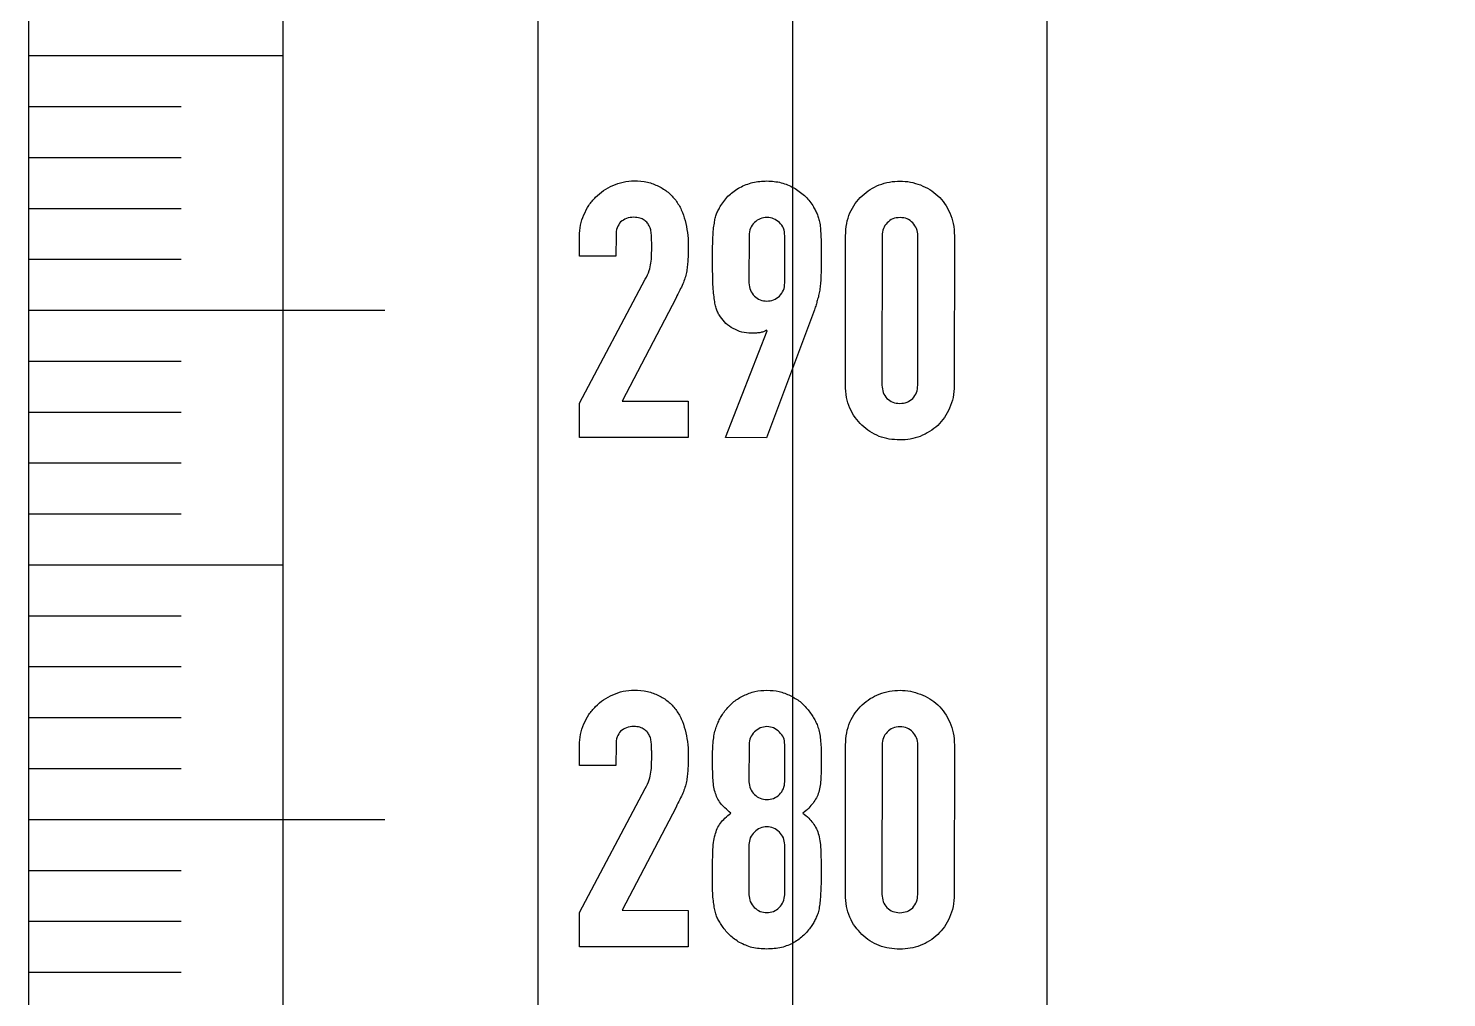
# Model space of a CAD drawing. Header units: millimetres. Extents: x 0 to 736, y 0 to 580.
# Drawn here: x 0 to 27.85, y 276.5 to 295.53 of the extents above; entities that cross this region are included whole.
import ezdxf

# ---------------------------------------------------------------- set-up
doc = ezdxf.new("R2010")
doc.units = ezdxf.units.MM
doc.layers.get('0').update_dxf_attribs({"linetype": 'CONTINUOUS'})

msp = doc.modelspace()

# ---------------------------------------------------------------- linework, layer by layer
for p, q in [((0, 295), (5, 295)), ((0, 294), (3, 294)), ((0, 293), (3, 293)), ((0, 292), (3, 292)), ((10.821, 291.059), (10.821, 291.453)), ((11.538, 291.466), (11.537, 291.059)), ((14.15, 291.464), (14.149, 290.537)), ((14.852, 290.536), (14.852, 291.463)), ((16.044, 288.527), (16.046, 291.462)), ((16.762, 291.462), (16.76, 288.527)), ((17.462, 288.526), (17.465, 291.461)), ((18.181, 291.461), (18.179, 288.525)), ((0, 291), (3, 291)), ((11.537, 291.059), (10.821, 291.059)), ((10.819, 288.173), (12.113, 290.609)), ((12.716, 290.243), (11.662, 288.215)), ((0, 290), (7, 290)), ((15.434, 290.009), (14.491, 287.496)), ((14.507, 289.596), (14.493, 289.61)), ((13.69, 287.497), (14.507, 289.596)), ((0, 289), (3, 289)), ((11.662, 288.215), (12.954, 288.214)), ((0, 288), (3, 288)), ((10.818, 287.499), (10.819, 288.173)), ((12.954, 288.214), (12.953, 287.497)), ((12.953, 287.497), (10.818, 287.499)), ((14.491, 287.496), (13.69, 287.497)), ((0, 287), (3, 287)), ((0, 286), (3, 286)), ((0, 285), (5, 285)), ((0, 284), (3, 284)), ((0, 283), (3, 283)), ((0, 282), (3, 282)), ((10.821, 281.059), (10.821, 281.453)), ((11.538, 281.466), (11.537, 281.059)), ((14.15, 281.471), (14.149, 280.741)), ((14.852, 280.74), (14.852, 281.47)), ((16.044, 278.527), (16.046, 281.462)), ((16.762, 281.462), (16.76, 278.527)), ((17.462, 278.526), (17.465, 281.461)), ((18.181, 281.461), (18.179, 278.525)), ((0, 281), (3, 281)), ((11.537, 281.059), (10.821, 281.059)), ((10.819, 278.173), (12.113, 280.609)), ((12.716, 280.243), (11.662, 278.215)), ((0, 280), (7, 280)), ((14.148, 279.505), (14.148, 278.522)), ((14.85, 278.521), (14.851, 279.504)), ((0, 279), (3, 279)), ((11.662, 278.215), (12.954, 278.214)), ((12.954, 278.214), (12.953, 277.497)), ((0, 278), (3, 278)), ((10.818, 277.499), (10.819, 278.173)), ((12.953, 277.497), (10.818, 277.499)), ((0, 277), (3, 277))]:
    msp.add_line(p, q)
for points in [[(334.863, 0), (0, 580), (0, 0)], [(326.203, 5), (5, 5), (5, 561.34)], [(317.543, 10), (10, 542.679), (10, 10)], [(308.882, 15), (15, 524.019), (15, 15)], [(300.222, 20), (20, 505.359), (20, 20)]]:
    msp.add_lwpolyline(points, close=True)
for points, knots in [([(11.138, 292.218), (11.188, 292.264), (11.288, 292.359), (11.412, 292.419), (11.475, 292.449)], [0, 0, 0, 0, 0.02029923, 0.04112014, 0.04112014, 0.04112014, 0.04112014]), ([(11.475, 292.449), (11.542, 292.476), (11.678, 292.529), (11.823, 292.537), (11.897, 292.54)], [0, 0, 0, 0, 0.02148536, 0.04337434, 0.04337434, 0.04337434, 0.04337434]), ([(11.897, 292.54), (11.985, 292.537), (12.15, 292.531), (12.303, 292.465), (12.374, 292.435)], [0, 0, 0, 0, 0.02611626, 0.0492751, 0.0492751, 0.0492751, 0.0492751]), ([(12.374, 292.435), (12.439, 292.399), (12.568, 292.327), (12.663, 292.216), (12.711, 292.16)], [0, 0, 0, 0, 0.02201534, 0.04374319, 0.04374319, 0.04374319, 0.04374319]), ([(13.596, 292.054), (13.646, 292.127), (13.746, 292.271), (13.895, 292.365), (13.968, 292.412)], [0, 0, 0, 0, 0.02623929, 0.05211902, 0.05211902, 0.05211902, 0.05211902]), ([(13.968, 292.412), (14.051, 292.449), (14.221, 292.524), (14.407, 292.533), (14.502, 292.538)], [0, 0, 0, 0, 0.02700001, 0.05526708, 0.05526708, 0.05526708, 0.05526708]), ([(14.502, 292.538), (14.597, 292.533), (14.781, 292.523), (14.948, 292.443), (15.029, 292.404)], [0, 0, 0, 0, 0.02811294, 0.05481335, 0.05481335, 0.05481335, 0.05481335]), ([(15.029, 292.404), (15.102, 292.358), (15.249, 292.265), (15.35, 292.124), (15.401, 292.053)], [0, 0, 0, 0, 0.02577646, 0.05160553, 0.05160553, 0.05160553, 0.05160553]), ([(16.37, 292.249), (16.421, 292.293), (16.522, 292.38), (16.646, 292.433), (16.707, 292.459)], [0, 0, 0, 0, 0.02001715, 0.03996019, 0.03996019, 0.03996019, 0.03996019]), ([(16.707, 292.459), (16.773, 292.482), (16.905, 292.527), (17.045, 292.533), (17.114, 292.536)], [0, 0, 0, 0, 0.02083571, 0.04164184, 0.04164184, 0.04164184, 0.04164184]), ([(17.114, 292.536), (17.183, 292.533), (17.321, 292.527), (17.45, 292.481), (17.515, 292.459)], [0, 0, 0, 0, 0.0206313, 0.04096164, 0.04096164, 0.04096164, 0.04096164]), ([(17.515, 292.459), (17.578, 292.432), (17.704, 292.38), (17.807, 292.292), (17.859, 292.248)], [0, 0, 0, 0, 0.02041726, 0.04057331, 0.04057331, 0.04057331, 0.04057331]), ([(10.906, 291.874), (10.937, 291.937), (10.997, 292.063), (11.091, 292.166), (11.138, 292.218)], [0, 0, 0, 0, 0.02097506, 0.04167795, 0.04167795, 0.04167795, 0.04167795]), ([(12.711, 292.16), (12.75, 292.099), (12.83, 291.974), (12.872, 291.832), (12.893, 291.76)], [0, 0, 0, 0, 0.02171086, 0.04419716, 0.04419716, 0.04419716, 0.04419716]), ([(16.131, 291.912), (16.163, 291.975), (16.227, 292.098), (16.323, 292.199), (16.37, 292.249)], [0, 0, 0, 0, 0.02107908, 0.04149266, 0.04149266, 0.04149266, 0.04149266]), ([(17.859, 292.248), (17.905, 292.198), (18, 292.097), (18.06, 291.973), (18.09, 291.91)], [0, 0, 0, 0, 0.02029925, 0.04112017, 0.04112017, 0.04112017, 0.04112017]), ([(10.821, 291.453), (10.825, 291.526), (10.831, 291.671), (10.881, 291.807), (10.906, 291.874)], [0, 0, 0, 0, 0.02187136, 0.04319471, 0.04319471, 0.04319471, 0.04319471]), ([(13.469, 291.71), (13.474, 291.743), (13.483, 291.805), (13.502, 291.865), (13.511, 291.893)], [0, 0, 0, 0, 0.00998697, 0.01876507, 0.01876507, 0.01876507, 0.01876507]), ([(13.511, 291.893), (13.524, 291.919), (13.55, 291.974), (13.58, 292.027), (13.596, 292.054)], [0, 0, 0, 0, 0.00879387, 0.01822369, 0.01822369, 0.01822369, 0.01822369]), ([(15.401, 292.053), (15.416, 292.026), (15.446, 291.973), (15.472, 291.918), (15.485, 291.891)], [0, 0, 0, 0, 0.00942984, 0.01822372, 0.01822372, 0.01822372, 0.01822372]), ([(15.485, 291.891), (15.496, 291.863), (15.52, 291.804), (15.533, 291.742), (15.541, 291.709)], [0, 0, 0, 0, 0.00900001, 0.01913404, 0.01913404, 0.01913404, 0.01913404]), ([(16.046, 291.462), (16.049, 291.543), (16.055, 291.697), (16.106, 291.842), (16.131, 291.912)], [0, 0, 0, 0, 0.02396916, 0.04596419, 0.04596419, 0.04596419, 0.04596419]), ([(18.09, 291.91), (18.117, 291.841), (18.172, 291.696), (18.178, 291.541), (18.181, 291.461)], [0, 0, 0, 0, 0.02215211, 0.04613734, 0.04613734, 0.04613734, 0.04613734]), ([(11.629, 291.733), (11.603, 291.697), (11.544, 291.618), (11.54, 291.519), (11.538, 291.466)], [0, 0, 0, 0, 0.01315776, 0.02877487, 0.02877487, 0.02877487, 0.02877487]), ([(11.889, 291.824), (11.839, 291.821), (11.743, 291.815), (11.666, 291.759), (11.629, 291.733)], [0, 0, 0, 0, 0.01474929, 0.0280573, 0.0280573, 0.0280573, 0.0280573]), ([(12.093, 291.768), (12.065, 291.784), (12.002, 291.821), (11.929, 291.823), (11.889, 291.824)], [0, 0, 0, 0, 0.00957901, 0.02142518, 0.02142518, 0.02142518, 0.02142518]), ([(12.198, 291.641), (12.185, 291.666), (12.158, 291.715), (12.115, 291.75), (12.093, 291.768)], [0, 0, 0, 0, 0.00828123, 0.01660699, 0.01660699, 0.01660699, 0.01660699]), ([(12.233, 291.458), (12.232, 291.492), (12.23, 291.554), (12.208, 291.613), (12.198, 291.641)], [0, 0, 0, 0, 0.00987058, 0.01869946, 0.01869946, 0.01869946, 0.01869946]), ([(12.893, 291.76), (12.912, 291.683), (12.949, 291.526), (12.954, 291.365), (12.956, 291.282)], [0, 0, 0, 0, 0.02365397, 0.04828335, 0.04828335, 0.04828335, 0.04828335]), ([(13.441, 291.436), (13.443, 291.486), (13.448, 291.578), (13.463, 291.669), (13.469, 291.71)], [0, 0, 0, 0, 0.01495989, 0.02754781, 0.02754781, 0.02754781, 0.02754781]), ([(14.256, 291.724), (14.225, 291.688), (14.161, 291.613), (14.154, 291.515), (14.15, 291.464)], [0, 0, 0, 0, 0.01387937, 0.02868706, 0.02868706, 0.02868706, 0.02868706]), ([(14.501, 291.822), (14.456, 291.818), (14.364, 291.809), (14.292, 291.752), (14.256, 291.724)], [0, 0, 0, 0, 0.01339458, 0.02698107, 0.02698107, 0.02698107, 0.02698107]), ([(14.747, 291.723), (14.711, 291.752), (14.639, 291.809), (14.547, 291.818), (14.501, 291.822)], [0, 0, 0, 0, 0.01358646, 0.02698104, 0.02698104, 0.02698104, 0.02698104]), ([(14.852, 291.463), (14.849, 291.514), (14.841, 291.612), (14.778, 291.687), (14.747, 291.723)], [0, 0, 0, 0, 0.01480769, 0.02868708, 0.02868708, 0.02868708, 0.02868708]), ([(15.541, 291.709), (15.545, 291.667), (15.555, 291.576), (15.559, 291.485), (15.562, 291.435)], [0, 0, 0, 0, 0.01252532, 0.02747388, 0.02747388, 0.02747388, 0.02747388]), ([(16.861, 291.715), (16.832, 291.679), (16.773, 291.605), (16.766, 291.511), (16.762, 291.462)], [0, 0, 0, 0, 0.01343938, 0.02769777, 0.02769777, 0.02769777, 0.02769777]), ([(17.114, 291.82), (17.065, 291.816), (16.969, 291.808), (16.897, 291.745), (16.861, 291.715)], [0, 0, 0, 0, 0.01428975, 0.0280251, 0.0280251, 0.0280251, 0.0280251]), ([(17.367, 291.714), (17.331, 291.745), (17.258, 291.808), (17.163, 291.816), (17.114, 291.82)], [0, 0, 0, 0, 0.0137354, 0.02802509, 0.02802509, 0.02802509, 0.02802509]), ([(17.465, 291.461), (17.461, 291.51), (17.454, 291.604), (17.395, 291.678), (17.367, 291.714)], [0, 0, 0, 0, 0.01425838, 0.02769777, 0.02769777, 0.02769777, 0.02769777]), ([(12.24, 291.269), (12.239, 291.3), (12.239, 291.363), (12.235, 291.426), (12.233, 291.458)], [0, 0, 0, 0, 0.00930642, 0.01897666, 0.01897666, 0.01897666, 0.01897666]), ([(12.956, 291.282), (12.956, 291.226), (12.955, 291.123), (12.951, 291.02), (12.949, 290.973)], [0, 0, 0, 0, 0.01685484, 0.03090968, 0.03090968, 0.03090968, 0.03090968]), ([(13.433, 291.036), (13.434, 291.111), (13.434, 291.244), (13.439, 291.377), (13.441, 291.436)], [0, 0, 0, 0, 0.02229705, 0.04003661, 0.04003661, 0.04003661, 0.04003661]), ([(15.562, 291.435), (15.564, 291.376), (15.568, 291.242), (15.568, 291.109), (15.568, 291.034)], [0, 0, 0, 0, 0.01773956, 0.0400366, 0.0400366, 0.0400366, 0.0400366]), ([(12.225, 290.925), (12.23, 290.977), (12.239, 291.091), (12.239, 291.206), (12.24, 291.269)], [0, 0, 0, 0, 0.01566047, 0.03444887, 0.03444887, 0.03444887, 0.03444887]), ([(13.44, 290.545), (13.438, 290.618), (13.434, 290.782), (13.433, 290.946), (13.433, 291.036)], [0, 0, 0, 0, 0.02212707, 0.04916416, 0.04916416, 0.04916416, 0.04916416]), ([(15.568, 291.034), (15.568, 290.964), (15.568, 290.835), (15.563, 290.706), (15.561, 290.648)], [0, 0, 0, 0, 0.0212437, 0.0386323, 0.0386323, 0.0386323, 0.0386323]), ([(12.113, 290.609), (12.142, 290.665), (12.194, 290.765), (12.216, 290.876), (12.225, 290.925)], [0, 0, 0, 0, 0.01869959, 0.0336883, 0.0336883, 0.0336883, 0.0336883]), ([(12.921, 290.742), (12.912, 290.704), (12.895, 290.627), (12.865, 290.554), (12.85, 290.517)], [0, 0, 0, 0, 0.01158178, 0.0235818, 0.0235818, 0.0235818, 0.0235818]), ([(12.949, 290.973), (12.946, 290.934), (12.94, 290.856), (12.927, 290.78), (12.921, 290.742)], [0, 0, 0, 0, 0.01180969, 0.02335547, 0.02335547, 0.02335547, 0.02335547]), ([(12.85, 290.517), (12.831, 290.475), (12.789, 290.383), (12.742, 290.293), (12.716, 290.243)], [0, 0, 0, 0, 0.01374547, 0.03046905, 0.03046905, 0.03046905, 0.03046905]), ([(13.468, 290.229), (13.461, 290.276), (13.447, 290.381), (13.443, 290.487), (13.44, 290.545)], [0, 0, 0, 0, 0.01432845, 0.03174095, 0.03174095, 0.03174095, 0.03174095]), ([(14.149, 290.537), (14.153, 290.486), (14.16, 290.388), (14.224, 290.313), (14.254, 290.277)], [0, 0, 0, 0, 0.01480768, 0.02868706, 0.02868706, 0.02868706, 0.02868706]), ([(14.746, 290.277), (14.777, 290.313), (14.84, 290.388), (14.848, 290.486), (14.852, 290.536)], [0, 0, 0, 0, 0.01387939, 0.02868708, 0.02868708, 0.02868708, 0.02868708]), ([(15.561, 290.648), (15.558, 290.603), (15.554, 290.518), (15.544, 290.434), (15.54, 290.395)], [0, 0, 0, 0, 0.01372194, 0.02537399, 0.02537399, 0.02537399, 0.02537399]), ([(13.51, 290.018), (13.501, 290.049), (13.481, 290.118), (13.473, 290.19), (13.468, 290.229)], [0, 0, 0, 0, 0.00979376, 0.02151312, 0.02151312, 0.02151312, 0.02151312]), ([(14.254, 290.277), (14.291, 290.248), (14.363, 290.191), (14.455, 290.183), (14.5, 290.179)], [0, 0, 0, 0, 0.01358649, 0.02698107, 0.02698107, 0.02698107, 0.02698107]), ([(14.5, 290.179), (14.546, 290.183), (14.637, 290.191), (14.71, 290.248), (14.746, 290.277)], [0, 0, 0, 0, 0.01339458, 0.02698104, 0.02698104, 0.02698104, 0.02698104]), ([(15.49, 290.192), (15.482, 290.163), (15.466, 290.101), (15.445, 290.041), (15.434, 290.009)], [0, 0, 0, 0, 0.0091157, 0.01910885, 0.01910885, 0.01910885, 0.01910885]), ([(15.54, 290.395), (15.533, 290.36), (15.519, 290.291), (15.5, 290.224), (15.49, 290.192)], [0, 0, 0, 0, 0.01094976, 0.02095835, 0.02095835, 0.02095835, 0.02095835]), ([(13.587, 289.87), (13.572, 289.894), (13.541, 289.941), (13.52, 289.992), (13.51, 290.018)], [0, 0, 0, 0, 0.0084306, 0.01668387, 0.01668387, 0.01668387, 0.01668387]), ([(13.84, 289.638), (13.789, 289.67), (13.691, 289.732), (13.621, 289.825), (13.587, 289.87)], [0, 0, 0, 0, 0.01773523, 0.03454979, 0.03454979, 0.03454979, 0.03454979]), ([(14.191, 289.547), (14.129, 289.551), (14.006, 289.558), (13.895, 289.612), (13.84, 289.638)], [0, 0, 0, 0, 0.01840055, 0.03659216, 0.03659216, 0.03659216, 0.03659216]), ([(14.493, 289.61), (14.478, 289.6), (14.443, 289.578), (14.403, 289.567), (14.38, 289.561)], [0, 0, 0, 0, 0.00526976, 0.01232072, 0.01232072, 0.01232072, 0.01232072]), ([(14.38, 289.561), (14.353, 289.557), (14.29, 289.547), (14.226, 289.547), (14.191, 289.547)], [0, 0, 0, 0, 0.0083184, 0.01903338, 0.01903338, 0.01903338, 0.01903338]), ([(16.128, 288.078), (16.103, 288.147), (16.052, 288.293), (16.047, 288.447), (16.044, 288.527)], [0, 0, 0, 0, 0.02199501, 0.04596421, 0.04596421, 0.04596421, 0.04596421]), ([(16.76, 288.527), (16.764, 288.477), (16.771, 288.381), (16.83, 288.304), (16.858, 288.267)], [0, 0, 0, 0, 0.01443138, 0.02831409, 0.02831409, 0.02831409, 0.02831409]), ([(17.364, 288.266), (17.392, 288.304), (17.451, 288.381), (17.459, 288.477), (17.462, 288.526)], [0, 0, 0, 0, 0.01388274, 0.02831408, 0.02831408, 0.02831408, 0.02831408]), ([(18.179, 288.525), (18.175, 288.445), (18.169, 288.29), (18.114, 288.145), (18.087, 288.076)], [0, 0, 0, 0, 0.02398523, 0.04613736, 0.04613736, 0.04613736, 0.04613736]), ([(16.858, 288.267), (16.894, 288.238), (16.968, 288.179), (17.062, 288.172), (17.111, 288.168)], [0, 0, 0, 0, 0.01343937, 0.02769775, 0.02769775, 0.02769775, 0.02769775]), ([(17.111, 288.168), (17.16, 288.172), (17.254, 288.179), (17.328, 288.238), (17.364, 288.266)], [0, 0, 0, 0, 0.01425839, 0.02769774, 0.02769774, 0.02769774, 0.02769774]), ([(16.366, 287.74), (16.319, 287.79), (16.224, 287.891), (16.16, 288.015), (16.128, 288.078)], [0, 0, 0, 0, 0.02041353, 0.04149263, 0.04149263, 0.04149263, 0.04149263]), ([(18.087, 288.076), (18.056, 288.013), (17.996, 287.889), (17.902, 287.789), (17.855, 287.739)], [0, 0, 0, 0, 0.02082092, 0.04112014, 0.04112014, 0.04112014, 0.04112014]), ([(16.703, 287.522), (16.642, 287.551), (16.519, 287.607), (16.417, 287.696), (16.366, 287.74)], [0, 0, 0, 0, 0.02018042, 0.04030582, 0.04030582, 0.04030582, 0.04030582]), ([(17.855, 287.739), (17.803, 287.695), (17.699, 287.606), (17.574, 287.55), (17.511, 287.522)], [0, 0, 0, 0, 0.02026353, 0.04091276, 0.04091276, 0.04091276, 0.04091276]), ([(17.11, 287.452), (17.041, 287.455), (16.902, 287.461), (16.769, 287.502), (16.703, 287.522)], [0, 0, 0, 0, 0.02079057, 0.04148602, 0.04148602, 0.04148602, 0.04148602]), ([(17.511, 287.522), (17.446, 287.501), (17.316, 287.46), (17.179, 287.455), (17.11, 287.452)], [0, 0, 0, 0, 0.02018659, 0.04080219, 0.04080219, 0.04080219, 0.04080219]), ([(11.138, 282.218), (11.188, 282.264), (11.288, 282.359), (11.412, 282.419), (11.475, 282.449)], [0, 0, 0, 0, 0.02029923, 0.04112014, 0.04112014, 0.04112014, 0.04112014]), ([(11.475, 282.449), (11.542, 282.476), (11.678, 282.529), (11.823, 282.537), (11.897, 282.54)], [0, 0, 0, 0, 0.02148536, 0.04337434, 0.04337434, 0.04337434, 0.04337434]), ([(11.897, 282.54), (11.985, 282.537), (12.15, 282.531), (12.303, 282.465), (12.374, 282.435)], [0, 0, 0, 0, 0.02611626, 0.0492751, 0.0492751, 0.0492751, 0.0492751]), ([(12.374, 282.435), (12.439, 282.399), (12.568, 282.327), (12.663, 282.216), (12.711, 282.16)], [0, 0, 0, 0, 0.02201534, 0.04374319, 0.04374319, 0.04374319, 0.04374319]), ([(13.694, 282.153), (13.744, 282.21), (13.844, 282.325), (13.978, 282.397), (14.045, 282.433)], [0, 0, 0, 0, 0.02259503, 0.0452989, 0.0452989, 0.0452989, 0.0452989]), ([(14.045, 282.433), (14.118, 282.464), (14.264, 282.526), (14.422, 282.534), (14.502, 282.538)], [0, 0, 0, 0, 0.02332397, 0.04717065, 0.04717065, 0.04717065, 0.04717065]), ([(14.502, 282.538), (14.582, 282.534), (14.74, 282.525), (14.886, 282.463), (14.958, 282.432)], [0, 0, 0, 0, 0.02384668, 0.04717065, 0.04717065, 0.04717065, 0.04717065]), ([(14.958, 282.432), (15.026, 282.396), (15.16, 282.324), (15.26, 282.209), (15.309, 282.151)], [0, 0, 0, 0, 0.02270387, 0.04529892, 0.04529892, 0.04529892, 0.04529892]), ([(16.37, 282.249), (16.421, 282.293), (16.522, 282.38), (16.646, 282.433), (16.707, 282.459)], [0, 0, 0, 0, 0.02001715, 0.03996019, 0.03996019, 0.03996019, 0.03996019]), ([(16.707, 282.459), (16.773, 282.482), (16.905, 282.527), (17.045, 282.533), (17.114, 282.536)], [0, 0, 0, 0, 0.02083571, 0.04164184, 0.04164184, 0.04164184, 0.04164184]), ([(17.114, 282.536), (17.183, 282.533), (17.321, 282.527), (17.45, 282.481), (17.515, 282.459)], [0, 0, 0, 0, 0.0206313, 0.04096164, 0.04096164, 0.04096164, 0.04096164]), ([(17.515, 282.459), (17.578, 282.432), (17.704, 282.38), (17.807, 282.292), (17.859, 282.248)], [0, 0, 0, 0, 0.02041726, 0.04057331, 0.04057331, 0.04057331, 0.04057331]), ([(10.906, 281.874), (10.937, 281.937), (10.997, 282.063), (11.091, 282.166), (11.138, 282.218)], [0, 0, 0, 0, 0.02097506, 0.04167795, 0.04167795, 0.04167795, 0.04167795]), ([(12.711, 282.16), (12.75, 282.099), (12.83, 281.974), (12.872, 281.832), (12.893, 281.76)], [0, 0, 0, 0, 0.02171086, 0.04419716, 0.04419716, 0.04419716, 0.04419716]), ([(13.575, 281.977), (13.592, 282.006), (13.629, 282.066), (13.672, 282.123), (13.694, 282.153)], [0, 0, 0, 0, 0.01017955, 0.02124134, 0.02124134, 0.02124134, 0.02124134]), ([(15.309, 282.151), (15.331, 282.122), (15.374, 282.065), (15.411, 282.005), (15.429, 281.976)], [0, 0, 0, 0, 0.01106177, 0.02124133, 0.02124133, 0.02124133, 0.02124133]), ([(16.131, 281.912), (16.163, 281.975), (16.227, 282.098), (16.323, 282.199), (16.37, 282.249)], [0, 0, 0, 0, 0.02107908, 0.04149266, 0.04149266, 0.04149266, 0.04149266]), ([(17.859, 282.248), (17.905, 282.198), (18, 282.097), (18.06, 281.973), (18.09, 281.91)], [0, 0, 0, 0, 0.02029925, 0.04112017, 0.04112017, 0.04112017, 0.04112017]), ([(10.821, 281.453), (10.825, 281.526), (10.831, 281.671), (10.881, 281.807), (10.906, 281.874)], [0, 0, 0, 0, 0.02187136, 0.04319471, 0.04319471, 0.04319471, 0.04319471]), ([(11.889, 281.824), (11.839, 281.821), (11.743, 281.815), (11.666, 281.759), (11.629, 281.733)], [0, 0, 0, 0, 0.01474929, 0.0280573, 0.0280573, 0.0280573, 0.0280573]), ([(12.093, 281.768), (12.065, 281.784), (12.002, 281.821), (11.929, 281.823), (11.889, 281.824)], [0, 0, 0, 0, 0.00957901, 0.02142518, 0.02142518, 0.02142518, 0.02142518]), ([(13.497, 281.788), (13.509, 281.821), (13.531, 281.886), (13.561, 281.947), (13.575, 281.977)], [0, 0, 0, 0, 0.01066457, 0.02048662, 0.02048662, 0.02048662, 0.02048662]), ([(14.501, 281.822), (14.456, 281.817), (14.363, 281.808), (14.292, 281.747), (14.256, 281.717)], [0, 0, 0, 0, 0.0134279, 0.02730729, 0.02730729, 0.02730729, 0.02730729]), ([(14.747, 281.716), (14.711, 281.747), (14.64, 281.808), (14.547, 281.817), (14.501, 281.822)], [0, 0, 0, 0, 0.01387936, 0.02730726, 0.02730726, 0.02730726, 0.02730726]), ([(15.429, 281.976), (15.444, 281.946), (15.477, 281.885), (15.501, 281.82), (15.513, 281.786)], [0, 0, 0, 0, 0.01005004, 0.02077656, 0.02077656, 0.02077656, 0.02077656]), ([(16.046, 281.462), (16.049, 281.543), (16.055, 281.697), (16.106, 281.842), (16.131, 281.912)], [0, 0, 0, 0, 0.02396916, 0.04596419, 0.04596419, 0.04596419, 0.04596419]), ([(17.114, 281.82), (17.065, 281.816), (16.969, 281.808), (16.897, 281.745), (16.861, 281.715)], [0, 0, 0, 0, 0.01428975, 0.0280251, 0.0280251, 0.0280251, 0.0280251]), ([(17.367, 281.714), (17.331, 281.745), (17.258, 281.808), (17.163, 281.816), (17.114, 281.82)], [0, 0, 0, 0, 0.0137354, 0.02802509, 0.02802509, 0.02802509, 0.02802509]), ([(18.09, 281.91), (18.117, 281.841), (18.172, 281.696), (18.178, 281.541), (18.181, 281.461)], [0, 0, 0, 0, 0.02215211, 0.04613734, 0.04613734, 0.04613734, 0.04613734]), ([(11.629, 281.733), (11.603, 281.697), (11.544, 281.618), (11.54, 281.519), (11.538, 281.466)], [0, 0, 0, 0, 0.01315776, 0.02877487, 0.02877487, 0.02877487, 0.02877487]), ([(12.198, 281.641), (12.185, 281.666), (12.158, 281.715), (12.115, 281.75), (12.093, 281.768)], [0, 0, 0, 0, 0.00828123, 0.01660699, 0.01660699, 0.01660699, 0.01660699]), ([(12.233, 281.458), (12.232, 281.492), (12.23, 281.554), (12.208, 281.613), (12.198, 281.641)], [0, 0, 0, 0, 0.00987058, 0.01869946, 0.01869946, 0.01869946, 0.01869946]), ([(12.893, 281.76), (12.912, 281.683), (12.949, 281.526), (12.954, 281.365), (12.956, 281.282)], [0, 0, 0, 0, 0.02365397, 0.04828335, 0.04828335, 0.04828335, 0.04828335]), ([(13.434, 281.191), (13.434, 281.253), (13.435, 281.368), (13.444, 281.483), (13.448, 281.535)], [0, 0, 0, 0, 0.0187884, 0.03444887, 0.03444887, 0.03444887, 0.03444887]), ([(13.448, 281.535), (13.453, 281.581), (13.463, 281.666), (13.486, 281.749), (13.497, 281.788)], [0, 0, 0, 0, 0.01382933, 0.0257946, 0.0257946, 0.0257946, 0.0257946]), ([(14.256, 281.717), (14.225, 281.682), (14.163, 281.611), (14.154, 281.518), (14.15, 281.471)], [0, 0, 0, 0, 0.01359215, 0.02736453, 0.02736453, 0.02736453, 0.02736453]), ([(14.852, 281.47), (14.848, 281.517), (14.84, 281.611), (14.778, 281.681), (14.747, 281.716)], [0, 0, 0, 0, 0.01377239, 0.02736455, 0.02736455, 0.02736455, 0.02736455]), ([(15.513, 281.786), (15.523, 281.748), (15.546, 281.665), (15.552, 281.579), (15.555, 281.533)], [0, 0, 0, 0, 0.01192269, 0.02568836, 0.02568836, 0.02568836, 0.02568836]), ([(15.555, 281.533), (15.559, 281.481), (15.568, 281.367), (15.568, 281.252), (15.568, 281.189)], [0, 0, 0, 0, 0.01566047, 0.03444887, 0.03444887, 0.03444887, 0.03444887]), ([(16.861, 281.715), (16.832, 281.679), (16.773, 281.605), (16.766, 281.511), (16.762, 281.462)], [0, 0, 0, 0, 0.01343938, 0.02769777, 0.02769777, 0.02769777, 0.02769777]), ([(17.465, 281.461), (17.461, 281.51), (17.454, 281.604), (17.395, 281.678), (17.367, 281.714)], [0, 0, 0, 0, 0.01425838, 0.02769777, 0.02769777, 0.02769777, 0.02769777]), ([(12.225, 280.925), (12.23, 280.977), (12.239, 281.091), (12.239, 281.206), (12.24, 281.269)], [0, 0, 0, 0, 0.01566047, 0.03444887, 0.03444887, 0.03444887, 0.03444887]), ([(12.24, 281.269), (12.239, 281.3), (12.239, 281.363), (12.235, 281.426), (12.233, 281.458)], [0, 0, 0, 0, 0.00930642, 0.01897666, 0.01897666, 0.01897666, 0.01897666]), ([(12.956, 281.282), (12.956, 281.226), (12.955, 281.123), (12.951, 281.02), (12.949, 280.973)], [0, 0, 0, 0, 0.01685484, 0.03090968, 0.03090968, 0.03090968, 0.03090968]), ([(13.44, 280.811), (13.438, 280.869), (13.434, 280.995), (13.434, 281.122), (13.434, 281.191)], [0, 0, 0, 0, 0.01721312, 0.03793014, 0.03793014, 0.03793014, 0.03793014]), ([(15.568, 281.189), (15.568, 281.12), (15.568, 280.993), (15.563, 280.867), (15.561, 280.81)], [0, 0, 0, 0, 0.02071702, 0.03793014, 0.03793014, 0.03793014, 0.03793014]), ([(12.113, 280.609), (12.142, 280.665), (12.194, 280.765), (12.216, 280.876), (12.225, 280.925)], [0, 0, 0, 0, 0.01869959, 0.0336883, 0.0336883, 0.0336883, 0.0336883]), ([(12.921, 280.742), (12.912, 280.704), (12.895, 280.627), (12.865, 280.554), (12.85, 280.517)], [0, 0, 0, 0, 0.01158178, 0.0235818, 0.0235818, 0.0235818, 0.0235818]), ([(12.949, 280.973), (12.946, 280.934), (12.94, 280.856), (12.927, 280.78), (12.921, 280.742)], [0, 0, 0, 0, 0.01180969, 0.02335547, 0.02335547, 0.02335547, 0.02335547]), ([(13.482, 280.538), (13.472, 280.58), (13.449, 280.67), (13.443, 280.763), (13.44, 280.811)], [0, 0, 0, 0, 0.01312024, 0.0277594, 0.0277594, 0.0277594, 0.0277594]), ([(14.149, 280.741), (14.154, 280.693), (14.163, 280.598), (14.224, 280.525), (14.255, 280.488)], [0, 0, 0, 0, 0.01394474, 0.0279688, 0.0279688, 0.0279688, 0.0279688]), ([(14.746, 280.487), (14.777, 280.524), (14.838, 280.598), (14.847, 280.693), (14.852, 280.74)], [0, 0, 0, 0, 0.01402408, 0.02796883, 0.02796883, 0.02796883, 0.02796883]), ([(15.561, 280.81), (15.558, 280.761), (15.552, 280.668), (15.529, 280.578), (15.519, 280.536)], [0, 0, 0, 0, 0.01463915, 0.02775941, 0.02775941, 0.02775941, 0.02775941]), ([(12.85, 280.517), (12.831, 280.475), (12.789, 280.383), (12.742, 280.293), (12.716, 280.243)], [0, 0, 0, 0, 0.01374547, 0.03046905, 0.03046905, 0.03046905, 0.03046905]), ([(13.587, 280.32), (13.565, 280.354), (13.521, 280.422), (13.495, 280.499), (13.482, 280.538)], [0, 0, 0, 0, 0.01204362, 0.02427006, 0.02427006, 0.02427006, 0.02427006]), ([(14.255, 280.488), (14.291, 280.459), (14.363, 280.402), (14.455, 280.394), (14.5, 280.389)], [0, 0, 0, 0, 0.0135865, 0.02698108, 0.02698108, 0.02698108, 0.02698108]), ([(14.5, 280.389), (14.546, 280.393), (14.637, 280.402), (14.71, 280.459), (14.746, 280.487)], [0, 0, 0, 0, 0.01339458, 0.02698105, 0.02698105, 0.02698105, 0.02698105]), ([(15.519, 280.536), (15.505, 280.497), (15.478, 280.419), (15.43, 280.352), (15.406, 280.318)], [0, 0, 0, 0, 0.01229057, 0.02461123, 0.02461123, 0.02461123, 0.02461123]), ([(13.791, 280.123), (13.752, 280.156), (13.68, 280.217), (13.617, 280.288), (13.587, 280.32)], [0, 0, 0, 0, 0.01529405, 0.02833416, 0.02833416, 0.02833416, 0.02833416]), ([(15.406, 280.318), (15.379, 280.286), (15.319, 280.215), (15.248, 280.155), (15.209, 280.122)], [0, 0, 0, 0, 0.01268426, 0.02784776, 0.02784776, 0.02784776, 0.02784776]), ([(13.482, 279.695), (13.494, 279.737), (13.519, 279.819), (13.565, 279.892), (13.587, 279.927)], [0, 0, 0, 0, 0.01321503, 0.02556188, 0.02556188, 0.02556188, 0.02556188]), ([(13.587, 279.927), (13.616, 279.96), (13.678, 280.032), (13.752, 280.091), (13.791, 280.123)], [0, 0, 0, 0, 0.0132976, 0.02836012, 0.02836012, 0.02836012, 0.02836012]), ([(15.209, 280.122), (15.248, 280.09), (15.321, 280.032), (15.379, 279.959), (15.406, 279.925)], [0, 0, 0, 0, 0.01492993, 0.02787877, 0.02787877, 0.02787877, 0.02787877]), ([(15.406, 279.925), (15.43, 279.89), (15.479, 279.819), (15.505, 279.736), (15.518, 279.693)], [0, 0, 0, 0, 0.01261726, 0.02589162, 0.02589162, 0.02589162, 0.02589162]), ([(13.439, 279.365), (13.442, 279.425), (13.448, 279.537), (13.471, 279.645), (13.482, 279.695)], [0, 0, 0, 0, 0.01813735, 0.03332219, 0.03332219, 0.03332219, 0.03332219]), ([(14.254, 279.75), (14.223, 279.715), (14.161, 279.645), (14.153, 279.552), (14.148, 279.505)], [0, 0, 0, 0, 0.01359217, 0.02736453, 0.02736453, 0.02736453, 0.02736453]), ([(14.5, 279.856), (14.454, 279.851), (14.361, 279.842), (14.29, 279.781), (14.254, 279.75)], [0, 0, 0, 0, 0.0134279, 0.02730727, 0.02730727, 0.02730727, 0.02730727]), ([(14.746, 279.75), (14.709, 279.781), (14.638, 279.841), (14.546, 279.851), (14.5, 279.856)], [0, 0, 0, 0, 0.01387935, 0.02730725, 0.02730725, 0.02730725, 0.02730725]), ([(14.851, 279.504), (14.846, 279.551), (14.838, 279.645), (14.776, 279.715), (14.746, 279.75)], [0, 0, 0, 0, 0.01377236, 0.02736455, 0.02736455, 0.02736455, 0.02736455]), ([(15.518, 279.693), (15.529, 279.644), (15.552, 279.535), (15.557, 279.424), (15.56, 279.363)], [0, 0, 0, 0, 0.01518484, 0.03332219, 0.03332219, 0.03332219, 0.03332219]), ([(13.432, 278.894), (13.432, 278.98), (13.432, 279.137), (13.437, 279.294), (13.439, 279.365)], [0, 0, 0, 0, 0.02580819, 0.04705766, 0.04705766, 0.04705766, 0.04705766]), ([(15.56, 279.363), (15.562, 279.292), (15.566, 279.136), (15.566, 278.979), (15.567, 278.893)], [0, 0, 0, 0, 0.0212495, 0.04705766, 0.04705766, 0.04705766, 0.04705766]), ([(13.438, 278.508), (13.436, 278.566), (13.432, 278.695), (13.432, 278.824), (13.432, 278.894)], [0, 0, 0, 0, 0.0173886, 0.03863231, 0.03863231, 0.03863231, 0.03863231]), ([(15.567, 278.893), (15.566, 278.822), (15.565, 278.693), (15.556, 278.564), (15.552, 278.506)], [0, 0, 0, 0, 0.02124588, 0.03865839, 0.03865839, 0.03865839, 0.03865839]), ([(13.473, 278.248), (13.466, 278.289), (13.452, 278.375), (13.443, 278.462), (13.438, 278.508)], [0, 0, 0, 0, 0.01226672, 0.02622583, 0.02622583, 0.02622583, 0.02622583]), ([(14.148, 278.522), (14.152, 278.474), (14.161, 278.379), (14.222, 278.306), (14.253, 278.269)], [0, 0, 0, 0, 0.01394472, 0.0279688, 0.0279688, 0.0279688, 0.0279688]), ([(14.744, 278.268), (14.775, 278.305), (14.836, 278.378), (14.845, 278.474), (14.85, 278.521)], [0, 0, 0, 0, 0.01402409, 0.02796882, 0.02796882, 0.02796882, 0.02796882]), ([(15.552, 278.506), (15.549, 278.46), (15.544, 278.373), (15.53, 278.287), (15.524, 278.247)], [0, 0, 0, 0, 0.01390932, 0.02614965, 0.02614965, 0.02614965, 0.02614965]), ([(16.128, 278.078), (16.103, 278.147), (16.052, 278.293), (16.047, 278.447), (16.044, 278.527)], [0, 0, 0, 0, 0.02199501, 0.04596421, 0.04596421, 0.04596421, 0.04596421]), ([(16.76, 278.527), (16.764, 278.477), (16.771, 278.381), (16.83, 278.304), (16.858, 278.267)], [0, 0, 0, 0, 0.01443138, 0.02831409, 0.02831409, 0.02831409, 0.02831409]), ([(17.364, 278.266), (17.392, 278.304), (17.451, 278.381), (17.459, 278.477), (17.462, 278.526)], [0, 0, 0, 0, 0.01388274, 0.02831408, 0.02831408, 0.02831408, 0.02831408]), ([(18.179, 278.525), (18.175, 278.445), (18.169, 278.29), (18.114, 278.145), (18.087, 278.076)], [0, 0, 0, 0, 0.02398523, 0.04613736, 0.04613736, 0.04613736, 0.04613736]), ([(13.529, 278.059), (13.518, 278.087), (13.494, 278.149), (13.48, 278.213), (13.473, 278.248)], [0, 0, 0, 0, 0.00916463, 0.01981037, 0.01981037, 0.01981037, 0.01981037]), ([(14.253, 278.269), (14.289, 278.24), (14.361, 278.183), (14.453, 278.174), (14.499, 278.17)], [0, 0, 0, 0, 0.01358649, 0.02698107, 0.02698107, 0.02698107, 0.02698107]), ([(14.499, 278.17), (14.544, 278.174), (14.636, 278.183), (14.708, 278.24), (14.744, 278.268)], [0, 0, 0, 0, 0.01339458, 0.02698103, 0.02698103, 0.02698103, 0.02698103]), ([(15.524, 278.247), (15.516, 278.212), (15.503, 278.146), (15.474, 278.085), (15.461, 278.057)], [0, 0, 0, 0, 0.01068768, 0.02004695, 0.02004695, 0.02004695, 0.02004695]), ([(16.858, 278.267), (16.894, 278.238), (16.968, 278.179), (17.062, 278.172), (17.111, 278.168)], [0, 0, 0, 0, 0.01343937, 0.02769775, 0.02769775, 0.02769775, 0.02769775]), ([(17.111, 278.168), (17.16, 278.172), (17.254, 278.179), (17.328, 278.238), (17.364, 278.266)], [0, 0, 0, 0, 0.01425839, 0.02769774, 0.02769774, 0.02769774, 0.02769774]), ([(13.628, 277.897), (13.61, 277.924), (13.575, 277.977), (13.544, 278.032), (13.529, 278.059)], [0, 0, 0, 0, 0.00978904, 0.01891318, 0.01891318, 0.01891318, 0.01891318]), ([(15.461, 278.057), (15.448, 278.03), (15.42, 277.975), (15.387, 277.923), (15.369, 277.896)], [0, 0, 0, 0, 0.00887237, 0.01856809, 0.01856809, 0.01856809, 0.01856809]), ([(16.366, 277.74), (16.319, 277.79), (16.224, 277.891), (16.16, 278.015), (16.128, 278.078)], [0, 0, 0, 0, 0.02041353, 0.04149263, 0.04149263, 0.04149263, 0.04149263]), ([(18.087, 278.076), (18.056, 278.013), (17.996, 277.889), (17.902, 277.789), (17.855, 277.739)], [0, 0, 0, 0, 0.02082092, 0.04112014, 0.04112014, 0.04112014, 0.04112014]), ([(13.964, 277.581), (13.897, 277.626), (13.767, 277.713), (13.673, 277.837), (13.628, 277.897)], [0, 0, 0, 0, 0.02419254, 0.04649165, 0.04649165, 0.04649165, 0.04649165]), ([(15.369, 277.896), (15.324, 277.836), (15.229, 277.712), (15.099, 277.625), (15.032, 277.58)], [0, 0, 0, 0, 0.02229914, 0.04649163, 0.04649163, 0.04649163, 0.04649163]), ([(16.703, 277.522), (16.642, 277.551), (16.519, 277.607), (16.417, 277.696), (16.366, 277.74)], [0, 0, 0, 0, 0.02018042, 0.04030582, 0.04030582, 0.04030582, 0.04030582]), ([(17.855, 277.739), (17.803, 277.695), (17.699, 277.606), (17.574, 277.55), (17.511, 277.522)], [0, 0, 0, 0, 0.02026353, 0.04091276, 0.04091276, 0.04091276, 0.04091276]), ([(14.498, 277.454), (14.399, 277.458), (14.213, 277.465), (14.044, 277.544), (13.964, 277.581)], [0, 0, 0, 0, 0.02931411, 0.05533043, 0.05533043, 0.05533043, 0.05533043]), ([(15.032, 277.58), (14.952, 277.543), (14.783, 277.465), (14.597, 277.458), (14.498, 277.454)], [0, 0, 0, 0, 0.02601632, 0.05533043, 0.05533043, 0.05533043, 0.05533043]), ([(17.11, 277.452), (17.041, 277.455), (16.902, 277.461), (16.769, 277.502), (16.703, 277.522)], [0, 0, 0, 0, 0.02079057, 0.04148602, 0.04148602, 0.04148602, 0.04148602]), ([(17.511, 277.522), (17.446, 277.501), (17.316, 277.46), (17.179, 277.455), (17.11, 277.452)], [0, 0, 0, 0, 0.02018659, 0.04080219, 0.04080219, 0.04080219, 0.04080219])]:
    msp.add_open_spline(points, degree=3, knots=knots)

doc.saveas('drawing.dxf')
